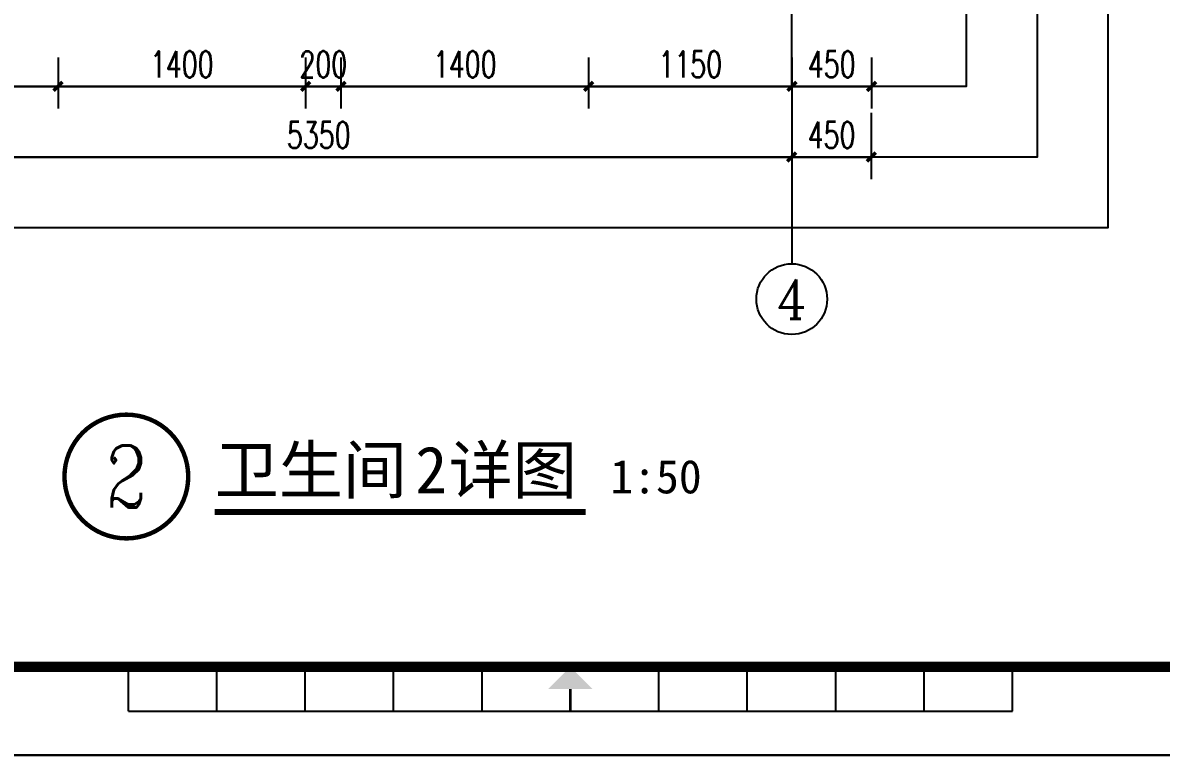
# Model space of a CAD drawing. Header units: millimetres. Extents: x -13830 to 215738, y -24143 to 193994.
# Drawn here: x 122101 to 128539, y 43957 to 48100 of the extents above; entities that cross this region are included whole.
import ezdxf
from ezdxf.enums import TextEntityAlignment as Align

# ---------------------------------------------------------------- set-up
doc = ezdxf.new("R2010")
doc.units = ezdxf.units.MM
doc.header["$LTSCALE"] = 100
doc.linetypes.add('DOTE', pattern=[2.42, 2, -0.2, 0.02, -0.2])
doc.layers.get('0').update_dxf_attribs({"linetype": 'CONTINUOUS'})
doc.layers.get('DEFPOINTS').update_dxf_attribs({"linetype": 'CONTINUOUS'})
for name, color, linetype in [('AXIS', 3, 'CONTINUOUS'), ('AXIS_TEXT', 7, 'CONTINUOUS'), ('DIM_IDEN', 3, 'CONTINUOUS'), ('DIM_SYMB', 3, 'CONTINUOUS'), ('DOTE', 8, 'CONTINUOUS'), ('PUB_DIM', 3, 'CONTINUOUS'), ('PUB_TEXT', 7, 'CONTINUOUS'), ('TK HAHA', 1, 'CONTINUOUS'), ('图框', 7, 'CONTINUOUS')]:
    doc.layers.add(name, color=color, linetype=linetype)
doc.styles.add('_TCH_AXIS', font='COMPLEX', dxfattribs={"bigfont": 'GBCBIG'})
doc.styles.add('_TCH_DIM_T3', font='SIMPLEX', dxfattribs={"width": 0.705882, "bigfont": 'GBCBIG'})
doc.styles.add('_TCH_LABEL', font='COMPLEX', dxfattribs={"bigfont": 'GBCBIG'})
doc.styles.add('TKZ1_tjhts.shx', font='tjromant.shx', dxfattribs={"bigfont": 'tjhts.shx'})
doc.styles.add('黑体', font='')
doc.styles.get('黑体').set_extended_font_data('SimSun')
doc.dimstyles.new('_TCH_ARCH&&50', dxfattribs={"dimtxt": 148.75, "dimasz": 50, "dimexe": 125, "dimexo": 150, "dimgap": 50, "dimtad": 1, "dimdec": 0, "dimzin": 0, "dimdsep": 46, "dimtxsty": '_TCH_DIM_T3', "dimblk": 'ARCHTICK', "dimcen": 0.09, "dimclrt": 7, "dimazin": 2, "dimtfac": 1, "dimtdec": 0, "dimtix": 1, "dimtmove": 2, "dimatfit": 3, "dimfxl": 1, "dimtolj": 1, "dimtzin": 0, "dimarcsym": 0})

# ---------------------------------------------------------------- blocks, each defined once
blk = doc.blocks.new('建筑类图框_A2')
at = {"layer": '图框'}
for p, q in [((247, 5), (247, 10)), ((257, 5), (257, 10)), ((267, 5), (267, 10)), ((277, 5), (277, 10)), ((287, 5), (287, 10)), ((307, 5), (307, 10)), ((317, 5), (317, 10)), ((327, 5), (327, 10)), ((337, 5), (337, 10)), ((347, 5), (347, 10)), ((247, 5), (347, 5)), ((0, 0), (594, 0))]:
    blk.add_line(p, q, dxfattribs=at)
at = {"layer": '图框', "const_width": 1.2}
blk.add_lwpolyline([(584, 410), (25, 410), (25, 10), (584, 10)], close=True, dxfattribs=at)
at = {"layer": '图框', "const_width": 0.3}
blk.add_lwpolyline([(297, 7.5), (297, 5)], dxfattribs=at)
at = {"layer": '图框'}
blk.add_solid([(294.5, 7.5), (299.5, 7.5), (297, 10)], dxfattribs=at)
at = {"style": 'TKZ1_tjhts.shx', "flags": 1}
for tag, p in [('CLIENT', (544, 391.5)), ('PROJETNAME', (544, 295.01)), ('SHEETTITLE', (544, 138.31))]:
    blk.add_attdef(tag, text='', height=5, dxfattribs=at).set_placement(p, align=Align.MIDDLE_CENTER)
at = {"style": 'TKZ1_tjhts.shx'}
for tag, height, p in [('SUB-PROJECT', 3.6, (554, 282)), ('SPRONO', 3, (573.85, 271.46)), ('DISLIN', 3.6, (534.11, 125.02)), ('STAGE', 3.6, (573.85, 124.59)), ('REV', 3, (573.42, 115.09)), ('SHENO', 3, (533.97, 114.1))]:
    blk.add_attdef(tag, text='', height=height, dxfattribs=at).set_placement(p, align=Align.MIDDLE_CENTER)
at = {"style": 'TKZ1_tjhts.shx', "width": 0.6}
blk.add_attdef('PRONO', text='', height=3, dxfattribs=at).set_placement((534.12, 271.77), align=Align.MIDDLE_CENTER)
blk = doc.blocks.new('_ArchTick')
at = {"color": 0, "linetype": 'ByBlock', "const_width": 0.4}
blk.add_lwpolyline([(-0.5, -0.5), (0.5, 0.5)], dxfattribs=at)
blk = doc.blocks.new('*D265')
at = {"layer": 'DEFPOINTS', "color": 0, "transparency": 16777216}
for p in [(121099.7, 47740.7), (126449.7, 47740.7), (126449.7, 47340.7)]:
    blk.add_point(p, dxfattribs=at)
at = {"layer": 'PUB_DIM', "color": 0, "lineweight": -2, "transparency": 16777216}
for p, q in [((121099.7, 47590.7), (121099.7, 47215.7)), ((126449.7, 47590.7), (126449.7, 47215.7)), ((121099.7, 47340.7), (126449.7, 47340.7))]:
    blk.add_line(p, q, dxfattribs=at)
at = {"layer": 'PUB_DIM', "color": 0, "lineweight": -2, "transparency": 16777216, "xscale": 50, "yscale": 50, "zscale": 50, "rotation": 180}
blk.add_blockref('_ArchTick', (121099.7, 47340.7), dxfattribs=at)
at = {"layer": 'PUB_DIM', "color": 0, "lineweight": -2, "transparency": 16777216, "xscale": 50, "yscale": 50, "zscale": 50}
blk.add_blockref('_ArchTick', (126449.7, 47340.7), dxfattribs=at)
at = {"layer": 'PUB_DIM', "color": 7, "transparency": 16777216, "insert": (123774.7, 47465), "char_height": 148.75, "attachment_point": 5, "style": '_TCH_DIM_T3'}
blk.add_mtext('\\A1;5350', dxfattribs=at)
blk = doc.blocks.new('*D266')
at = {"layer": 'DEFPOINTS', "color": 0, "transparency": 16777216}
for p in [(126449.7, 47740.7), (126899.7, 47740.7), (126899.7, 47340.7)]:
    blk.add_point(p, dxfattribs=at)
at = {"layer": 'PUB_DIM', "color": 0, "lineweight": -2, "transparency": 16777216}
for p, q in [((126449.7, 47590.7), (126449.7, 47215.7)), ((126899.7, 47590.7), (126899.7, 47215.7)), ((126449.7, 47340.7), (126899.7, 47340.7))]:
    blk.add_line(p, q, dxfattribs=at)
at = {"layer": 'PUB_DIM', "color": 0, "lineweight": -2, "transparency": 16777216, "xscale": 50, "yscale": 50, "zscale": 50, "rotation": 180}
blk.add_blockref('_ArchTick', (126449.7, 47340.7), dxfattribs=at)
at = {"layer": 'PUB_DIM', "color": 0, "lineweight": -2, "transparency": 16777216, "xscale": 50, "yscale": 50, "zscale": 50}
blk.add_blockref('_ArchTick', (126899.7, 47340.7), dxfattribs=at)
at = {"layer": 'PUB_DIM', "color": 7, "transparency": 16777216, "insert": (126674.7, 47465), "char_height": 148.75, "attachment_point": 5, "style": '_TCH_DIM_T3'}
blk.add_mtext('\\A1;450', dxfattribs=at)
blk = doc.blocks.new('*D267')
at = {"layer": 'DEFPOINTS', "color": 0, "transparency": 16777216}
for p in [(126450.7, 48053.6), (126900.7, 48053.6), (126900.7, 47740.7)]:
    blk.add_point(p, dxfattribs=at)
at = {"layer": 'PUB_DIM', "color": 0, "lineweight": -2, "transparency": 16777216}
for p, q in [((126450.7, 47903.6), (126450.7, 47615.7)), ((126900.7, 47903.6), (126900.7, 47615.7)), ((126450.7, 47740.7), (126900.7, 47740.7))]:
    blk.add_line(p, q, dxfattribs=at)
at = {"layer": 'PUB_DIM', "color": 0, "lineweight": -2, "transparency": 16777216, "xscale": 50, "yscale": 50, "zscale": 50, "rotation": 180}
blk.add_blockref('_ArchTick', (126450.7, 47740.7), dxfattribs=at)
at = {"layer": 'PUB_DIM', "color": 0, "lineweight": -2, "transparency": 16777216, "xscale": 50, "yscale": 50, "zscale": 50}
blk.add_blockref('_ArchTick', (126900.7, 47740.7), dxfattribs=at)
at = {"layer": 'PUB_DIM', "color": 7, "transparency": 16777216, "insert": (126675.7, 47865), "char_height": 148.75, "attachment_point": 5, "style": '_TCH_DIM_T3'}
blk.add_mtext('\\A1;450', dxfattribs=at)
blk = doc.blocks.new('*D268')
at = {"layer": 'DEFPOINTS', "color": 0, "transparency": 16777216}
for p in [(125300.7, 48053.6), (126450.7, 48053.6), (126450.7, 47740.7)]:
    blk.add_point(p, dxfattribs=at)
at = {"layer": 'PUB_DIM', "color": 0, "lineweight": -2, "transparency": 16777216}
for p, q in [((125300.7, 47903.6), (125300.7, 47615.7)), ((126450.7, 47903.6), (126450.7, 47615.7)), ((125300.7, 47740.7), (126450.7, 47740.7))]:
    blk.add_line(p, q, dxfattribs=at)
at = {"layer": 'PUB_DIM', "color": 0, "lineweight": -2, "transparency": 16777216, "xscale": 50, "yscale": 50, "zscale": 50, "rotation": 180}
blk.add_blockref('_ArchTick', (125300.7, 47740.7), dxfattribs=at)
at = {"layer": 'PUB_DIM', "color": 0, "lineweight": -2, "transparency": 16777216, "xscale": 50, "yscale": 50, "zscale": 50}
blk.add_blockref('_ArchTick', (126450.7, 47740.7), dxfattribs=at)
at = {"layer": 'PUB_DIM', "color": 7, "transparency": 16777216, "insert": (125875.7, 47865), "char_height": 148.75, "attachment_point": 5, "style": '_TCH_DIM_T3'}
blk.add_mtext('\\A1;1150', dxfattribs=at)
blk = doc.blocks.new('*D269')
at = {"layer": 'DEFPOINTS', "color": 0, "transparency": 16777216}
for p in [(123900.4, 48053.6), (125300.7, 48053.6), (125300.7, 47740.7)]:
    blk.add_point(p, dxfattribs=at)
at = {"layer": 'PUB_DIM', "color": 0, "lineweight": -2, "transparency": 16777216}
for p, q in [((123900.4, 47903.6), (123900.4, 47615.7)), ((125300.7, 47903.6), (125300.7, 47615.7)), ((123900.4, 47740.7), (125300.7, 47740.7))]:
    blk.add_line(p, q, dxfattribs=at)
at = {"layer": 'PUB_DIM', "color": 0, "lineweight": -2, "transparency": 16777216, "xscale": 50, "yscale": 50, "zscale": 50, "rotation": 180}
blk.add_blockref('_ArchTick', (123900.4, 47740.7), dxfattribs=at)
at = {"layer": 'PUB_DIM', "color": 0, "lineweight": -2, "transparency": 16777216, "xscale": 50, "yscale": 50, "zscale": 50}
blk.add_blockref('_ArchTick', (125300.7, 47740.7), dxfattribs=at)
at = {"layer": 'PUB_DIM', "color": 7, "transparency": 16777216, "insert": (124600.6, 47865), "char_height": 148.75, "attachment_point": 5, "style": '_TCH_DIM_T3'}
blk.add_mtext('\\A1;1400', dxfattribs=at)
blk = doc.blocks.new('*D270')
at = {"layer": 'DEFPOINTS', "color": 0, "transparency": 16777216}
for p in [(123700.4, 48053.6), (123900.4, 48053.6), (123900.4, 47740.7)]:
    blk.add_point(p, dxfattribs=at)
at = {"layer": 'PUB_DIM', "color": 0, "lineweight": -2, "transparency": 16777216}
for p, q in [((123700.4, 47903.6), (123700.4, 47615.7)), ((123900.4, 47903.6), (123900.4, 47615.7)), ((123700.4, 47740.7), (123650.4, 47740.7)), ((123700.4, 47740.7), (123900.4, 47740.7)), ((123900.4, 47740.7), (123950.4, 47740.7))]:
    blk.add_line(p, q, dxfattribs=at)
at = {"layer": 'PUB_DIM', "color": 0, "lineweight": -2, "transparency": 16777216, "xscale": 50, "yscale": 50, "zscale": 50}
blk.add_blockref('_ArchTick', (123700.4, 47740.7), dxfattribs=at)
at = {"layer": 'PUB_DIM', "color": 0, "lineweight": -2, "transparency": 16777216, "xscale": 50, "yscale": 50, "zscale": 50, "rotation": 180}
blk.add_blockref('_ArchTick', (123900.4, 47740.7), dxfattribs=at)
at = {"layer": 'PUB_DIM', "color": 7, "transparency": 16777216, "insert": (123800.4, 47865), "char_height": 148.75, "attachment_point": 5, "style": '_TCH_DIM_T3'}
blk.add_mtext('\\A1;200', dxfattribs=at)
blk = doc.blocks.new('*D271')
at = {"layer": 'DEFPOINTS', "color": 0, "transparency": 16777216}
for p in [(122300, 48053.6), (123700.4, 48053.6), (123700.4, 47740.7)]:
    blk.add_point(p, dxfattribs=at)
at = {"layer": 'PUB_DIM', "color": 0, "lineweight": -2, "transparency": 16777216}
for p, q in [((122300, 47903.6), (122300, 47615.7)), ((123700.4, 47903.6), (123700.4, 47615.7)), ((122300, 47740.7), (123700.4, 47740.7))]:
    blk.add_line(p, q, dxfattribs=at)
at = {"layer": 'PUB_DIM', "color": 0, "lineweight": -2, "transparency": 16777216, "xscale": 50, "yscale": 50, "zscale": 50, "rotation": 180}
blk.add_blockref('_ArchTick', (122300, 47740.7), dxfattribs=at)
at = {"layer": 'PUB_DIM', "color": 0, "lineweight": -2, "transparency": 16777216, "xscale": 50, "yscale": 50, "zscale": 50}
blk.add_blockref('_ArchTick', (123700.4, 47740.7), dxfattribs=at)
at = {"layer": 'PUB_DIM', "color": 7, "transparency": 16777216, "insert": (123000.2, 47865), "char_height": 148.75, "attachment_point": 5, "style": '_TCH_DIM_T3'}
blk.add_mtext('\\A1;1400', dxfattribs=at)
blk = doc.blocks.new('*D272')
at = {"layer": 'DEFPOINTS', "color": 0, "transparency": 16777216}
for p in [(121099.7, 48053.6), (122300, 48053.6), (122300, 47740.7)]:
    blk.add_point(p, dxfattribs=at)
at = {"layer": 'PUB_DIM', "color": 0, "lineweight": -2, "transparency": 16777216}
for p, q in [((121099.7, 47903.6), (121099.7, 47615.7)), ((122300, 47903.6), (122300, 47615.7)), ((121099.7, 47740.7), (122300, 47740.7))]:
    blk.add_line(p, q, dxfattribs=at)
at = {"layer": 'PUB_DIM', "color": 0, "lineweight": -2, "transparency": 16777216, "xscale": 50, "yscale": 50, "zscale": 50, "rotation": 180}
blk.add_blockref('_ArchTick', (121099.7, 47740.7), dxfattribs=at)
at = {"layer": 'PUB_DIM', "color": 0, "lineweight": -2, "transparency": 16777216, "xscale": 50, "yscale": 50, "zscale": 50}
blk.add_blockref('_ArchTick', (122300, 47740.7), dxfattribs=at)
at = {"layer": 'PUB_DIM', "color": 7, "transparency": 16777216, "insert": (121699.9, 47865), "char_height": 148.75, "attachment_point": 5, "style": '_TCH_DIM_T3'}
blk.add_mtext('\\A1;1200', dxfattribs=at)

msp = doc.modelspace()

# ---------------------------------------------------------------- linework, layer by layer
at = {"layer": 'AXIS'}
msp.add_line((126449.7, 47737.1), (126449.7, 46737.1), dxfattribs=at)
msp.add_circle((126449.7, 46537.1), 200, dxfattribs=at)
at = {"layer": 'DEFPOINTS', "color": 8}
for points in [[(118919.9, 54265.8), (128236.8, 54265.8), (128236.8, 46940.7), (118919.9, 46940.7)], [(119319.9, 53865.8), (127836.8, 53865.8), (127836.8, 47340.7), (119319.9, 47340.7)], [(119719.9, 53465.8), (127436.8, 53465.8), (127436.8, 47740.7), (119719.9, 47740.7)]]:
    msp.add_lwpolyline(points, close=True, dxfattribs=at)
at = {"layer": 'DIM_IDEN', "const_width": 25}
msp.add_lwpolyline([(123036.5, 45533.7, 1), (122336.5, 45533.7, 1)], format="xyb", close=True, dxfattribs=at)
at = {"layer": 'DIM_SYMB', "const_width": 35}
msp.add_lwpolyline([(123186, 45332.8), (125283.6, 45332.8)], dxfattribs=at)
at = {"layer": 'DOTE', "linetype": 'DOTE', "ltscale": 10}
msp.add_line((126449.7, 47740.7), (126449.7, 54265.8), dxfattribs=at)
at = {"layer": 'TK HAHA', "color": 1}
msp.add_lwpolyline([(140048.2, 43957.2), (110348.2, 43957.2), (110348.2, 64957.2), (140048.2, 64957.2)], close=True, dxfattribs=at)

# ---------------------------------------------------------------- block references
at = {"layer": '图框', "xscale": 50, "yscale": 50, "zscale": 50}
msp.add_blockref('建筑类图框_A2', (110348.2, 43957.2), dxfattribs=at)

# ---------------------------------------------------------------- texts
at = {"layer": 'AXIS_TEXT', "style": '_TCH_AXIS'}
msp.add_text('4', height=222.7, dxfattribs=at).set_placement((126364.9, 46425.7), (126534.6, 46425.7), align=Align.FIT)
at = {"layer": 'PUB_TEXT', "style": '黑体'}
for s, height, p in [('卫生间', 265.82, (123186, 45438.3)), ('详图', 265.82, (124509.2, 45438.3)), ('2', 265.8, (124320.2, 45438.3)), ('1:50', 189.87, (125423.6, 45438.3))]:
    msp.add_text(s, height=height, dxfattribs=at).set_placement(p)
at = {"layer": 'PUB_TEXT', "style": '_TCH_LABEL'}
msp.add_text('2', height=349.5, dxfattribs=at).set_placement((122570, 45359), (122803, 45359), align=Align.FIT)

# ---------------------------------------------------------------- dimensions: what is measured, and where the dimension line sits
at = {"layer": 'PUB_DIM'}
for p1, p2, distance, picture, middle in [((121099.7, 48053.6), (122300, 48053.6), -312.9, '*D272', (121699.9, 47865)), ((122300, 48053.6), (123700.4, 48053.6), -312.9, '*D271', (123000.2, 47865)), ((123700.4, 48053.6), (123900.4, 48053.6), -312.9, '*D270', (123800.4, 47865)), ((123900.4, 48053.6), (125300.7, 48053.6), -312.9, '*D269', (124600.6, 47865)), ((125300.7, 48053.6), (126450.7, 48053.6), -312.9, '*D268', (125875.7, 47865)), ((126450.7, 48053.6), (126900.7, 48053.6), -312.9, '*D267', (126675.7, 47865)), ((121099.7, 47740.7), (126449.7, 47740.7), -400, '*D265', (123774.7, 47465)), ((126449.7, 47740.7), (126899.7, 47740.7), -400, '*D266', (126674.7, 47465))]:
    dim = msp.add_aligned_dim(p1=p1, p2=p2, distance=distance, dimstyle='_TCH_ARCH&&50', dxfattribs=at)
    dim.commit()
    dim.dimension.update_dxf_attribs({"geometry": picture, "text_midpoint": middle})

doc.saveas('drawing.dxf')
